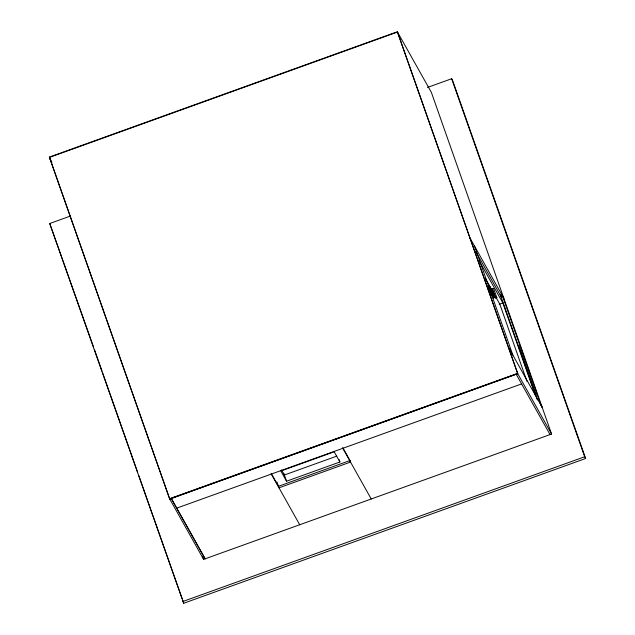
<?xml version="1.0" encoding="UTF-8"?>
<svg xmlns="http://www.w3.org/2000/svg" width="635" height="635" viewBox="0 0 635 635"><rect width="100%" height="100%" fill="white"/><g stroke="black" fill="none" stroke-linecap="round" stroke-linejoin="round"><path stroke-width="0.95" d="M205.129 558.784L171.259 498.427L169.736 499.015L49.514 157.385M474.448 245.951L512.905 355.227L508.341 347.083L542.211 407.448L551.569 434.038L203.605 559.364L169.569 498.713L49.347 157.091L397.335 31.75L431.379 92.408L542.234 407.44L540.845 404.963L502.356 295.585L500.825 296.14M50.443 157.051L396.565 32.385M427.411 87.471L451.66 78.74L452.62 80.462L585.653 458.486L183.721 603.25L49.728 223.504L70.239 216.114M491.688 289.901L489.125 285.329L487.974 285.742L490.712 293.513L491.855 293.1L494.419 297.664L493.276 298.077L491.133 294.275M490.887 289.504L493.57 288.536L490.887 289.504L491.442 291.084L492.974 290.941L495.49 298.101L496.832 297.617L493.57 288.536M491.442 291.084L492.974 290.941M492.228 292.56L492.72 293.433L491.506 290.497L492.228 292.56L493.76 292.013M492.784 290.6L495.3 297.759L496.832 297.617M499.181 304.26L502.833 302.943L535.289 395.176M169.569 498.713L517.557 373.38L516.168 374.237L550.037 434.586M176.705 508.143L521.605 383.921M336.804 456.128L284.369 475.012L281.503 469.916M339.908 462.002L334.185 451.803L280.829 471.019L286.552 481.219L339.908 462.002L338.971 459.343M278.447 486.299L350.028 460.518M350.52 462.074L349.996 460.565L350.528 462.074L278.995 487.831L276.884 481.87M182.753 601.528L584.684 456.756L585.653 458.486M502.356 295.585L503.745 298.053M469.884 237.815L503.809 298.228M475.853 251.69L501.309 297.053M478.901 260.302L502.833 302.943M485.41 278.463L491.633 289.552M493.546 292.965L494.983 295.521M495.943 297.228L499.769 304.054L526.979 381.373M517.557 373.38L551.569 434.038M342.773 447.588L350.155 460.851M342.805 448.318L371.237 498.991M271.193 473.369L279.106 487.474M271.28 474.083L299.712 524.748M49.347 157.091L50.483 159.107M50.046 158.893L51.983 162.346M49.728 223.504L93.496 346.869M171.267 498.459L205.137 558.816M451.66 78.74L584.684 456.756M518.66 345.353L536.218 395.24M500.253 294.513L537.345 399.923M491.99 290.759L494.419 297.664M491.077 289.846L491.633 291.425M489.125 285.329L491.855 293.1M492.665 296.354L493.276 298.077M397.502 32.044L517.716 373.642L169.736 499.015L517.723 373.674L397.335 31.75M283.742 473.242L286.552 481.219M202.621 556.562L203.605 559.364M94.488 349.679L102.06 371.197M102.719 373.07L137.62 472.25M138.938 475.996L182.078 598.575M182.737 600.44L183.721 603.25"/></g></svg>
